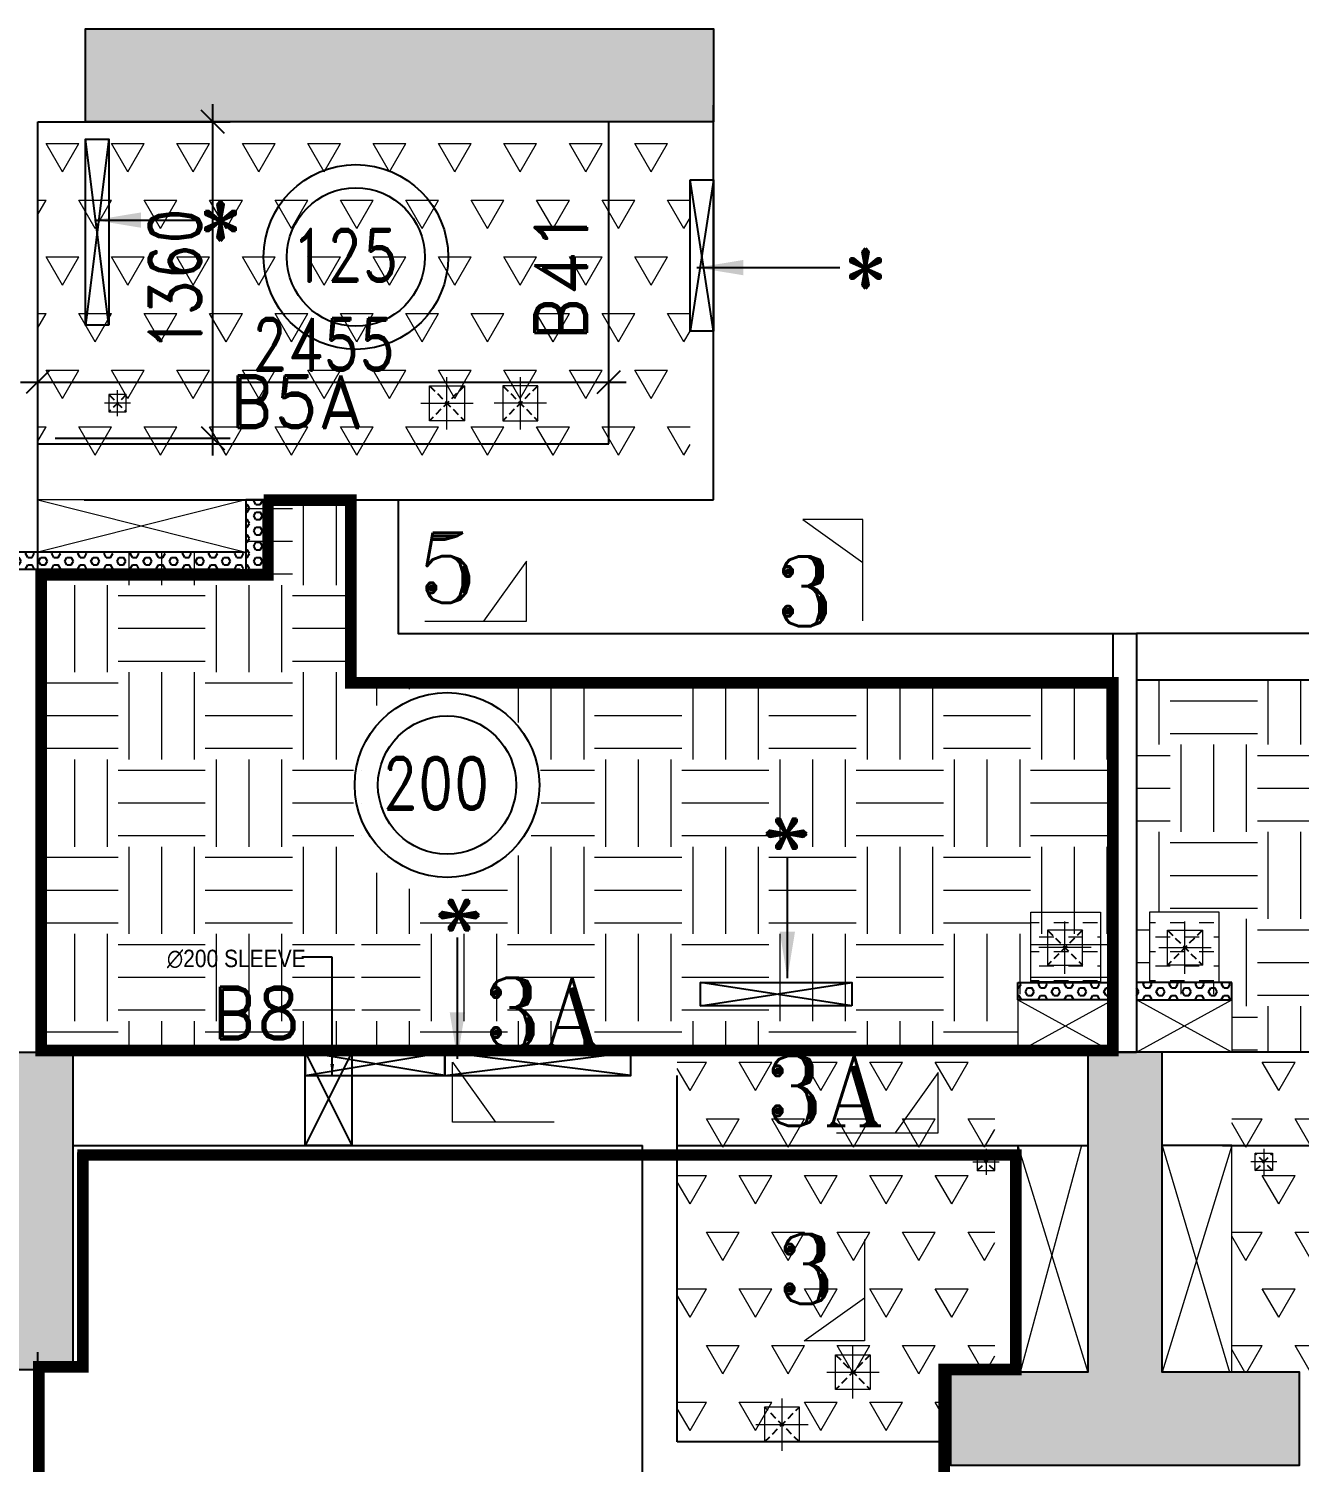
# Model space of a CAD drawing. Header units: millimetres. Extents: x 2061841 to 105821645, y -77612 to 48520811.
# Drawn here: x 2446166 to 2451630, y 28363 to 34525 of the extents above; entities that cross this region are included whole.
import ezdxf

# ---------------------------------------------------------------- set-up
doc = ezdxf.new("R2010")
doc.units = ezdxf.units.MM
doc.header["$LTSCALE"] = 10
doc.header["$MEASUREMENT"] = 0
doc.linetypes.add('$0$HIDDEN', pattern=[0.375, 0.25, -0.125])
doc.linetypes.add('HIDDEN2', pattern=[4.7625, 3.175, -1.5875])
for name, color, linetype, lineweight in [('0-PL-DP CUTOUT', 32, 'Continuous', 9), ('s-opening text', 4, 'Continuous', 9), ('SEC-LINE', 1, 'Continuous', 15), ('VIN SUNK HATCH', 8, 'Continuous', 0), ('VIN_COLUMN HATCH', 33, 'Continuous', 20), ('VIN_CUT OUT', 6, 'Continuous', 9)]:
    doc.layers.add(name, color=color, linetype=linetype, lineweight=lineweight)
for name, color, linetype in [('A-Comments', 30, 'Continuous'), ('A-FLOR-HIDN', 8, 'HIDDEN2'), ('A-HATCH', 8, 'Continuous'), ('BEAM NO', 2, 'Continuous'), ('S-OPENING', 6, 'Continuous'), ('SLEEVE 150 NEW', 51, 'Continuous'), ('UPSTAND RCC', 171, 'Continuous'), ('VIN_BEAM', 4, 'Continuous'), ('VIN_COLUMN', 1, 'Continuous'), ('VIN_SLAB THK', 2, 'Continuous'), ('Xref_6th to 23rd Typical Floor Plan$0$A-Plan-Wall-Prtn', 4, 'Continuous')]:
    doc.layers.add(name, color=color, linetype=linetype)
doc.styles.add('200', font='romand.shx', dxfattribs={"width": 0.8, "height": 225})
doc.styles.add('KCP', font='', dxfattribs={"width": 0.9, "height": 200})
doc.styles.add('MAH', font='romand.shx', dxfattribs={"height": 210})
doc.styles.add('RT', font='romant.shx', dxfattribs={"height": 250})
doc.styles.add('ST', font='romand.shx', dxfattribs={"height": 4})
doc.styles.add('WD-50', font='ARIALN.TTF', dxfattribs={"height": 150})
doc.styles.get('KCP').set_extended_font_data('Bahnschrift')
doc.dimstyles.new('GR1', dxfattribs={"dimtxt": 225, "dimasz": 125, "dimexe": 125, "dimexo": 100, "dimgap": 50, "dimtad": 1, "dimdec": 0, "dimzin": 3, "dimdsep": 46, "dimtxsty": '200', "dimblk1": 'OBLIQUE', "dimblk2": 'OBLIQUE', "dimsah": 1, "dimcen": 0.0625, "dimdle": 125, "dimclrd": 3, "dimclre": 3, "dimclrt": 2, "dimadec": 0, "dimazin": 0, "dimtfac": 1, "dimtdec": 0, "dimtix": 1, "dimtmove": 0, "dimatfit": 3, "dimfxl": 1, "dimtolj": 1, "dimtzin": 0, "dimarcsym": 0})
doc.dimstyles.new('GR2', dxfattribs={"dimtxt": 225, "dimasz": 100, "dimexe": 75, "dimexo": 75, "dimgap": 50, "dimtad": 1, "dimdec": 0, "dimdsep": 46, "dimtxsty": '200', "dimblk1": 'OBLIQUE', "dimblk2": 'OBLIQUE', "dimsah": 1, "dimcen": 50, "dimdle": 75, "dimclrd": 3, "dimclre": 3, "dimclrt": 2, "dimadec": 0, "dimazin": 0, "dimtfac": 1, "dimtdec": 0, "dimtix": 1, "dimtmove": 0, "dimatfit": 3, "dimldrblk": 'OBLIQUE', "dimfxl": 1, "dimtolj": 1, "dimtzin": 0, "dimarcsym": 0})
doc.dimstyles.new('wd-50', dxfattribs={"dimtxt": 90, "dimasz": 50, "dimexe": 35, "dimexo": 50, "dimgap": 25, "dimtad": 1, "dimrnd": 5, "dimzin": 12, "dimdsep": 46, "dimtxsty": 'WD-50', "dimblk": 'ARCHTICK', "dimblk2": 'ARCHTICK', "dimcen": 50, "dimdle": 35, "dimclrd": 5, "dimclre": 5, "dimclrt": 4, "dimadec": 0, "dimazin": 0, "dimtfac": 1, "dimtmove": 1, "dimatfit": 2, "dimfxl": 1, "dimtolj": 1, "dimtzin": 12, "dimlwd": -1, "dimlwe": -1, "dimarcsym": 0})
pattern_1 = [(60, (75963.3, -229441.23), (-140.625, 243.569645), [140.625, -140.625]), (120, (75963.3, -229441.23), (-281.25, 2e-07), [140.625, -140.625]), (0, (75892.98, -229319.44), (140.625, 243.569645), [140.625, -140.625])]
pattern_2 = [(180, (-675.49, 4494.86), (-62.5, -62.5), [62.5, -62.5])]
pattern_3 = [(0, (2438255.496, 38975.31), (0, 32.47595), [18.75, -37.5]), (120, (2438255.496, 38975.31), (-28.125, -16.237976), [18.75, -37.5]), (60, (2438274.246, 38975.31), (-28.125, 16.237976), [18.75, -37.5])]

# ---------------------------------------------------------------- blocks, each defined once
blk = doc.blocks.new('_Oblique')
at = {"color": 0, "linetype": 'ByBlock', "lineweight": -2}
blk.add_line((-0.5, -0.5), (0.5, 0.5), dxfattribs=at)
blk = doc.blocks.new('A$C21A8152F')
at = {"layer": 'SEC-LINE'}
for p, q in [((512.9, 310.8), (292.5, 2.7)), ((512.9, 2.7), (512.9, 310.8)), ((-6.7, 2.7), (512.9, 2.7))]:
    blk.add_line(p, q, dxfattribs=at)
blk = doc.blocks.new('_ArchTick')
at = {"color": 0, "linetype": 'ByBlock', "const_width": 0.15}
blk.add_lwpolyline([(-0.5, -0.5), (0.5, 0.5)], dxfattribs=at)
blk = doc.blocks.new('*D2524')
at = {"layer": 'A-HATCH', "color": 3, "lineweight": -2, "transparency": 16777216}
for p, q in [((2446957.5, 32690.3), (2446957.5, 34200.3)), ((2446280.5, 34125.3), (2447032.5, 34125.3)), ((2446280.5, 32765.3), (2447032.5, 32765.3))]:
    blk.add_line(p, q, dxfattribs=at)
at = {"layer": 'Defpoints', "color": 0, "transparency": 16777216}
for p in [(2446205.5, 34125.3, -643584.3), (2446957.5, 34125.3), (2446205.5, 32765.3, -643584.3)]:
    blk.add_point(p, dxfattribs=at)
at = {"layer": 'A-HATCH', "color": 3, "lineweight": -2, "transparency": 16777216, "xscale": 100, "yscale": 100, "zscale": 100}
for p, rotation in [((2446957.5, 34125.3), 90), ((2446957.5, 32765.3), 270)]:
    blk.add_blockref('_Oblique', p, dxfattribs=dict(at, rotation=rotation))
at = {"layer": 'A-HATCH', "color": 2, "transparency": 16777216, "insert": (2446795, 33445.3), "char_height": 225, "attachment_point": 5, "rotation": 90, "style": '200'}
blk.add_mtext('\\A1;1360', dxfattribs=at)
blk = doc.blocks.new('OBLIQUE')
blk = doc.blocks.new('*D2525')
at = {"layer": 'A-HATCH', "color": 3, "lineweight": -2, "transparency": 16777216}
for p, q in [((2446205.5, 32815.3), (2446205.5, 33081.4)), ((2448660.5, 32815.3), (2448660.5, 33081.4)), ((2446130.5, 33006.4), (2448735.5, 33006.4))]:
    blk.add_line(p, q, dxfattribs=at)
at = {"layer": 'Defpoints', "color": 0, "transparency": 16777216}
for p in [(2448660.5, 33006.4), (2446205.5, 32740.3, -643584.3), (2448660.5, 32740.3, -643584.3)]:
    blk.add_point(p, dxfattribs=at)
at = {"layer": 'A-HATCH', "color": 3, "lineweight": -2, "transparency": 16777216, "xscale": 100, "yscale": 100, "zscale": 100, "rotation": 180}
blk.add_blockref('_Oblique', (2446205.5, 33006.4), dxfattribs=at)
at = {"layer": 'A-HATCH', "color": 3, "lineweight": -2, "transparency": 16777216, "xscale": 100, "yscale": 100, "zscale": 100}
blk.add_blockref('_Oblique', (2448660.5, 33006.4), dxfattribs=at)
at = {"layer": 'A-HATCH', "color": 2, "transparency": 16777216, "insert": (2447433, 33168.9), "char_height": 225, "attachment_point": 5, "style": '200'}
blk.add_mtext('\\A1;2455', dxfattribs=at)

msp = doc.modelspace()

# ---------------------------------------------------------------- hatches: boundary and pattern name
at = {"layer": 'A-Comments'}
h = msp.add_hatch(dxfattribs=at)
h.set_pattern_fill('HONEY', color=81, scale=200)
h.set_pattern_definition([(0, (-117649.42, -156143.888), (37.5, 21.6506351), [25, -50]), (120, (-117649.42, -156143.888), (-37.5, 21.6506351), [25, -50]), (60, (-117649.42, -156143.888), (8e-15, 43.30127019), [-50, 25])])
edge = h.paths.add_edge_path()
edge.add_line((2449110.5, 38975.3), (2449010.5, 38975.3))
edge.add_line((2449010.5, 38975.3), (2449010.5, 40275.3))
edge.add_arc((2448610.5, 40275.3), 400, 0.00009, 90.00001)
edge.add_line((2448610.5, 40675.3), (2437455.5, 40675.3))
edge.add_arc((2437455.5, 39775.3), 900, 90, 180)
edge.add_line((2436555.5, 39775.3), (2436555.5, 22925.3))
edge.add_line((2436555.5, 22925.3), (2436455.5, 22925.3))
edge.add_line((2436455.5, 22925.3), (2436455.5, 39775.3))
edge.add_arc((2437455.5, 39775.3), 1000, 90, 180, ccw=False)
edge.add_line((2437455.5, 40775.3), (2448610.5, 40775.3))
edge.add_arc((2448610.5, 40275.3), 500, 0.00008, 90, ccw=False)
edge.add_line((2449110.5, 40275.3), (2449110.5, 38975.3))
h = msp.add_hatch(dxfattribs=at)
h.set_pattern_fill('HONEY', color=81, scale=200)
h.set_pattern_definition([(0, (-117649.42, -156143.888), (37.5, 21.6506351), [25, -50]), (120, (-117649.42, -156143.888), (-37.5, 21.6506351), [25, -50]), (60, (-117649.42, -156143.888), (8e-15, 43.30127019), [-50, 25])])
edge = h.paths.add_edge_path()
edge.add_line((2449110.5, 38975.3), (2449010.5, 38975.3))
edge.add_line((2449010.5, 38975.3), (2449010.5, 40275.3))
edge.add_arc((2448610.5, 40275.3), 400, 0.00009, 90.00001)
edge.add_line((2448610.5, 40675.3), (2437455.5, 40675.3))
edge.add_arc((2437455.5, 39775.3), 900, 90, 180)
edge.add_line((2436555.5, 39775.3), (2436555.5, 22925.3))
edge.add_line((2436555.5, 22925.3), (2436455.5, 22925.3))
edge.add_line((2436455.5, 22925.3), (2436455.5, 39775.3))
edge.add_arc((2437455.5, 39775.3), 1000, 90, 180, ccw=False)
edge.add_line((2437455.5, 40775.3), (2448610.5, 40775.3))
edge.add_arc((2448610.5, 40275.3), 500, 0.00008, 90, ccw=False)
edge.add_line((2449110.5, 40275.3), (2449110.5, 38975.3))
at = {"layer": 'UPSTAND RCC'}
h = msp.add_hatch(dxfattribs=at)
h.set_pattern_fill('HEX', color=256, scale=150)
h.set_pattern_definition(pattern_3)
h.paths.add_polyline_path([(2447175.5, 32500.3), (2447100.5, 32500.3), (2447100.5, 32200.3), (2447175.5, 32200.3), (2447175.5, 32500.3)])
h = msp.add_hatch(dxfattribs=at)
h.set_pattern_fill('HEX', color=256, scale=150)
h.set_pattern_definition([(0, (2438230.5, 38975.31), (0, 32.47595), [18.75, -37.5]), (120, (2438230.5, 38975.31), (-28.125, -16.23798), [18.75, -37.5]), (60, (2438249.25, 38975.31), (-28.125, 16.23798), [18.75, -37.5])])
h.paths.add_polyline_path([(2445955.5, 32275.3), (2445955.5, 32200.3), (2445955.5, 32200.3), (2445955.5, 32200.3), (2447100.5, 32200.3), (2447100.5, 32275.3), (2445955.5, 32275.3)])
h = msp.add_hatch(dxfattribs=at)
h.set_pattern_fill('HEX', color=256, scale=150)
h.set_pattern_definition(pattern_3)
h.paths.add_polyline_path([(2450420.5, 30425.3), (2450830.5, 30425.3), (2450830.5, 30350.3), (2450420.5, 30350.3), (2450420.5, 30425.3)])
h = msp.add_hatch(dxfattribs=at)
h.set_pattern_fill('HEX', color=256, scale=150)
h.set_pattern_definition(pattern_3)
h.paths.add_polyline_path([(2451340.5, 30425.3), (2450930.5, 30425.3), (2450930.5, 30350.3), (2451340.5, 30350.3), (2451340.5, 30425.3)])
at = {"layer": 'VIN SUNK HATCH'}
h = msp.add_hatch(dxfattribs=at)
h.set_pattern_fill('EARTH', color=8, scale=1500)
h.set_pattern_definition([(0, (-3646.26, 480.24), (375, 375), [375, -375]), (0, (-3646.26, 620.86), (375, 375), [375, -375]), (0, (-3646.26, 761.5), (375, 375), [375, -375]), (90, (-3599.4, 808.36), (-375, 375), [375, -375]), (90, (-3458.76, 808.36), (-375, 375), [375, -375]), (90, (-3318.14, 808.36), (-375, 375), [375, -375])])
edge = h.paths.add_edge_path()
edge.add_line((2436655.5, 39775.3), (2436670.5, 33650.3))
edge.add_line((2436670.5, 33650.3), (2437580.5, 33650.3))
edge.add_line((2437580.5, 33650.3), (2437555.6, 33800.3))
edge.add_line((2437555.6, 33800.3), (2437555.6, 35225.3))
edge.add_line((2437555.6, 35225.3), (2437580.5, 35375.3))
edge.add_line((2437580.5, 35375.3), (2438280.5, 35375.3))
edge.add_line((2438280.5, 35375.3), (2438280.5, 35775.2))
edge.add_line((2438280.5, 35775.2), (2438280.4, 35772.2))
edge.add_line((2438280.4, 35772.2), (2438280.4, 37575.3))
edge.add_line((2438280.4, 37575.3), (2438280.5, 37575.3))
edge.add_line((2438280.5, 37575.3), (2438280.5, 38975.3))
edge.add_line((2438280.5, 38975.3), (2440905.5, 38975.3))
edge.add_line((2440905.5, 38975.3), (2443405.5, 38975.3))
edge.add_line((2443405.5, 38975.3), (2443405.5, 39225.3))
edge.add_line((2443405.5, 39225.3), (2444696.7, 39225.3))
edge.add_line((2444696.7, 39225.3), (2445136.2, 39225.3))
edge.add_line((2445136.2, 39225.3), (2445355.5, 39225.3))
edge.add_line((2445355.5, 39225.3), (2445355.5, 38975.3))
edge.add_line((2445355.5, 38975.3), (2445380.5, 38975.3))
edge.add_line((2445380.5, 38975.3), (2447930.5, 38975.3))
edge.add_line((2447930.5, 38975.3), (2448910.5, 38975.3))
edge.add_line((2448910.5, 38975.3), (2448910.5, 40275.3))
edge.add_arc((2448610.5, 40275.3), 300, 360, 450)
edge.add_line((2448610.5, 40575.3), (2437409, 40573.9))
edge.add_arc((2437454.7, 39776.1), 799.2, 93.27365, 180.05688)
edge = h.paths.add_edge_path(flags=16)
edge.add_arc((2442968.6, 39899.4), 447.1, 0, 180, ccw=False)
edge.add_arc((2442968.6, 39899.4), 447.1, 180, 360, ccw=False)
edge = h.paths.add_edge_path(flags=0)
edge.add_arc((2442968.6, 39899.4), 347.1, 0, 180, ccw=False)
edge.add_arc((2442968.6, 39899.4), 347.1, 180, 360, ccw=False)
h.paths.add_polyline_path([(2437480.1, 34235.6), (2437518.7, 34235.6), (2437518.7, 34835.6), (2437480.1, 34835.6)], flags=16)
h.paths.add_polyline_path([(2437405.8, 37054.6), (2437634.4, 37054.6), (2437634.4, 37311.7), (2437405.8, 37311.7)], flags=16)
h.paths.add_polyline_path([(2445657.8, 39839.1), (2445657.8, 39610.5)], flags=16)
h.paths.add_polyline_path([(2441636.6, 39839.1), (2441636.6, 39610.5), (2441684.5, 39610.5), (2441684.5, 39839.1)], flags=16)
h.paths.add_polyline_path([(2442611, 39703), (2443378.8, 39703), (2443378.8, 40078), (2442611, 40078)], flags=16)
h = msp.add_hatch(dxfattribs=at)
h.set_pattern_fill('TRIANG', color=8, scale=750)
h.set_pattern_definition([(60, (1672873.74, -43545.7), (-140.625, 243.569645), [140.625, -140.625]), (120, (1672873.74, -43545.7), (-281.25, 2e-07), [140.625, -140.625]), (0, (1672803.42, -43423.93), (140.625, 243.569645), [140.625, -140.625])])
edge = h.paths.add_edge_path()
edge.add_line((2446980.5, 34125.3), (2449010, 34125.3))
edge.add_line((2449010, 34125.3), (2449010, 32600.3))
edge.add_line((2449010, 32600.3), (2446205.5, 32600.3))
edge.add_line((2446205.5, 32600.3), (2446205.5, 34125.3))
edge.add_line((2446205.5, 34125.3), (2446980.5, 34125.3))
h = msp.add_hatch(dxfattribs=at)
h.set_pattern_fill('EARTH', color=8, scale=1500, angle=180)
h.set_pattern_definition([(180, (2443855.48, 3721.77), (-375, -375), [375, -375]), (180, (2443855.48, 3581.14), (-375, -375), [375, -375]), (180, (2443855.48, 3440.5), (-375, -375), [375, -375]), (270, (2443808.6, 3393.64), (375, -375), [375, -375]), (270, (2443667.98, 3393.64), (375, -375), [375, -375]), (270, (2443527.35, 3393.64), (375, -375), [375, -375])])
h.paths.add_polyline_path([(2446855.5, 33622.2), (2446855.5, 33622.2), (2447455.5, 33622.2), (2447455.5, 33622.2)])
h = msp.add_hatch(dxfattribs=at)
h.set_pattern_fill('EARTH', color=8, scale=1500, angle=180)
h.set_pattern_definition([(180, (2012299.77, -37288.37), (-375, -375), [375, -375]), (180, (2012299.77, -37429), (-375, -375), [375, -375]), (180, (2012299.77, -37569.62), (-375, -375), [375, -375]), (270, (2012252.9, -37616.5), (375, -375), [375, -375]), (270, (2012112.27, -37616.5), (375, -375), [375, -375]), (270, (2011971.64, -37616.5), (375, -375), [375, -375])])
edge = h.paths.add_edge_path()
edge.add_line((2446205.5, 30197.5), (2446205.5, 32250.3))
edge.add_line((2446218.7, 32275.3), (2447100.4, 32275.3))
edge.add_line((2447100.4, 32275.3), (2447100.6, 32500.3))
edge.add_line((2447100.6, 32500.3), (2447555.6, 32500.3))
edge.add_line((2447555.6, 32500.3), (2447569.2, 30125.3))
edge.add_line((2447569.2, 30125.3), (2446698.8, 30125.3))
edge.add_line((2446698.8, 30125.3), (2446205.5, 30125.3))
h = msp.add_hatch(dxfattribs=at)
h.set_pattern_fill('EARTH', color=8, scale=1500)
h.set_pattern_definition([(7e-15, (-675.5, 4494.86), (375, 375), [375, -375]), (7e-15, (-675.5, 4635.5), (375, 375), [375, -375]), (7e-15, (-675.5, 4776.1), (375, 375), [375, -375]), (90, (-628.6, 4823), (-375, 375), [375, -375]), (90, (-488, 4823), (-375, 375), [375, -375]), (90, (-347.36, 4823), (-375, 375), [375, -375])])
h.paths.add_polyline_path([(2455555.5, 32250.3), (2454660.4, 32250.3), (2454660.4, 32200.3), (2454560.4, 32200.3), (2454560.4, 32500.3), (2454205.5, 32500.3), (2454205.5, 31725.3), (2450930.5, 31725.3), (2450930.5, 30375.3), (2451340.5, 30375.3), (2451340.4, 30125.3), (2452055.4, 30125.3), (2452753.4, 30125.3), (2452870.8, 30125.3), (2452905.5, 30125.3), (2455555.5, 30125.3)])
edge = h.paths.add_edge_path(flags=16)
edge.add_arc((2453833.4, 31256.8), 447.1, 180, 360, ccw=False)
edge.add_arc((2453833.4, 31256.8), 447.1, 0, 180, ccw=False)
edge = h.paths.add_edge_path(flags=0)
edge.add_arc((2453833.4, 31256.8), 347.1, 180, 360, ccw=False)
edge.add_arc((2453833.4, 31256.8), 347.1, 0, 180, ccw=False)
h.paths.add_polyline_path([(2451285.6, 30728.3), (2451285.6, 30428.3), (2450985.6, 30428.3), (2450985.6, 30728.3)], flags=16)
h.paths.add_polyline_path([(2455561.4, 30383.6), (2455561.4, 31289), (2455223.9, 31289), (2455223.9, 30383.6)])
h.paths.add_polyline_path([(2452464.9, 31082), (2452464.9, 31024.9), (2452207.7, 31024.9), (2452207.7, 31082)], flags=16)
h.paths.add_polyline_path([(2453889.9, 30782), (2453889.9, 30724.9), (2453632.7, 30724.9), (2453632.7, 30782)], flags=16)
h.paths.add_polyline_path([(2453449.8, 31075.6), (2454217.7, 31075.6), (2454217.7, 31450.6), (2453449.8, 31450.6)], flags=0)
h.paths.add_polyline_path([(2453863, 30208.2), (2454260.5, 30208.2), (2454260.5, 30545.7), (2453863, 30545.7)], flags=16)
h = msp.add_hatch(dxfattribs=at)
h.set_pattern_fill('EARTH', color=8, scale=1500, angle=180)
h.set_pattern_definition([(180, (2012474.3, -37288.38), (-375, -375), [375, -375]), (180, (2012474.3, -37429), (-375, -375), [375, -375]), (180, (2012474.3, -37569.63), (-375, -375), [375, -375]), (270, (2012427.44, -37616.5), (375, -375), [375, -375]), (270, (2012286.8, -37616.5), (375, -375), [375, -375]), (270, (2012146.2, -37616.5), (375, -375), [375, -375])])
edge = h.paths.add_edge_path()
edge.add_line((2450830.5, 30125.3), (2450799.5, 30125.3))
edge.add_line((2450799.5, 30125.3), (2450799.5, 30125.3))
edge.add_line((2450799.5, 30125.3), (2450832, 30125.3))
edge.add_line((2450832, 30125.3), (2450829, 31723))
edge.add_line((2450829, 31723), (2447594.6, 31727.5))
edge.add_line((2447594.6, 31727.5), (2447595.5, 31556.3))
edge.add_arc((2447927.6, 31256.8), 447.1, -137.69069, 137.95339, ccw=False)
edge.add_line((2447596.9, 30955.8), (2447598.4, 30152.6))
edge.add_line((2447598.4, 30152.6), (2450420.5, 30128.6))
edge.add_line((2450420.5, 30128.6), (2450420.5, 30375.3))
edge.add_line((2450420.5, 30375.3), (2450830.5, 30375.3))
edge.add_line((2450830.5, 30375.3), (2450830.5, 30125.3))
h = msp.add_hatch(dxfattribs=at)
h.set_pattern_fill('DASH', color=3, scale=500, angle=180)
h.set_pattern_definition(pattern_2)
h.paths.add_polyline_path([(2450775.5, 30428.3), (2450475.5, 30428.3), (2450475.5, 30728.3), (2450775.5, 30728.3)])
h = msp.add_hatch(dxfattribs=at)
h.set_pattern_fill('DASH', color=3, scale=500, angle=180)
h.set_pattern_definition(pattern_2)
h.paths.add_polyline_path([(2450985.6, 30428.3), (2451285.6, 30428.3), (2451285.6, 30728.3), (2450985.6, 30728.3)])
h = msp.add_hatch(dxfattribs=at)
h.set_pattern_fill('TRIANG', color=8, scale=750)
h.set_pattern_definition(pattern_1)
h.paths.add_polyline_path([(2450320.5, 30125.3), (2448955.5, 30125.3), (2448955.5, 28450.3), (2450130.5, 28450.3), (2450130.5, 28750.3), (2450320.5, 28750.3)])
h = msp.add_hatch(dxfattribs=at)
h.set_pattern_fill('TRIANG', color=8, scale=750)
h.set_pattern_definition(pattern_1)
h.paths.add_polyline_path([(2451340.5, 30125.3), (2452805.5, 30125.3), (2452805.5, 28450.3), (2451630.5, 28450.3), (2451630.5, 28750.3), (2451340.5, 28750.3)])
at = {"layer": 'VIN_COLUMN HATCH'}
h = msp.add_hatch(color=256, dxfattribs=at)
h.dxf.hatch_style = 1
h.paths.add_polyline_path([(2446410.5, 34125.3), (2446410.5, 34525.3), (2449110.5, 34525.3), (2449110.5, 34125.3)])
h = msp.add_hatch(color=256, dxfattribs=at)
h.dxf.hatch_style = 1
h.paths.add_polyline_path([(2445855.5, 30125.3), (2446355.5, 30125.3), (2446355.5, 28760.3), (2445855.5, 28760.3)])
h = msp.add_hatch(color=256, dxfattribs=at)
h.dxf.hatch_style = 1
h.paths.add_polyline_path([(2451040.5, 30125.3), (2450720.5, 30125.3), (2450720.5, 28750.3), (2450130.5, 28750.3), (2450130.5, 28350.3), (2451630.5, 28350.3), (2451630.5, 28750.3), (2451040.5, 28750.3), (2451040.5, 30125.3)])

# ---------------------------------------------------------------- linework, layer by layer
at = {"layer": '0-PL-DP CUTOUT', "color": 32, "ltscale": 15, "extrusion": (-8.41183e-09, 2.01816e-08, 1)}
for p, q in [((2446548, 32859, -643584.3), (2446548, 32971.5, -643584.3)), ((2448280.5, 32802.8, -643584.3), (2448280.5, 33027.8, -643584.3)), ((2446604.2, 32915.3, -643584.3), (2446491.7, 32915.3, -643584.3)), ((2448393, 32915.3, -643584.3), (2448168, 32915.3, -643584.3)), ((2450622.5, 30462.7, -643584.1), (2450622.5, 30687.7, -643584.1)), ((2450735, 30575.2, -643584.1), (2450510, 30575.2, -643584.1))]:
    msp.add_line(p, q, dxfattribs=at)
at = {"layer": '0-PL-DP CUTOUT', "color": 32, "ltscale": 15, "extrusion": (8.41183e-09, 2.01816e-08, 1)}
for p, q in [((2447964.8, 32802.8, -643584.3), (2447964.8, 33027.8, -643584.3)), ((2447852.3, 32915.3, -643584.3), (2448077.3, 32915.3, -643584.3)), ((2451138.5, 30462.7, -643584.1), (2451138.5, 30687.7, -643584.1)), ((2451026, 30575.2, -643584.1), (2451251, 30575.2, -643584.1)), ((2449710.5, 28637.7, -643584.3), (2449710.5, 28862.7, -643584.3)), ((2449598, 28750.2, -643584.3), (2449823, 28750.2, -643584.3))]:
    msp.add_line(p, q, dxfattribs=at)
at = {"layer": '0-PL-DP CUTOUT', "color": 32, "ltscale": 15, "extrusion": (8.41183e-09, -2.01816e-08, 1)}
for p, q in [((2450283, 29710.4, -643584.3), (2450283, 29597.9, -643584.3)), ((2450226.7, 29654.2, -643584.3), (2450339.2, 29654.2, -643584.3)), ((2449405.5, 28637.8, -643584.3), (2449405.5, 28412.8, -643584.3)), ((2449293, 28525.3, -643584.3), (2449518, 28525.3, -643584.3))]:
    msp.add_line(p, q, dxfattribs=at)
at = {"layer": '0-PL-DP CUTOUT', "color": 32, "ltscale": 15, "extrusion": (-8.41183e-09, -2.01816e-08, 1)}
for p, q in [((2451478, 29710.4, -643584.3), (2451478, 29597.9, -643584.3)), ((2451534.3, 29654.2, -643584.3), (2451421.8, 29654.2, -643584.3))]:
    msp.add_line(p, q, dxfattribs=at)
at = {"layer": '0-PL-DP CUTOUT', "color": 32, "extrusion": (8.41183e-09, 2.01816e-08, 1)}
for points, elevation in [([(2448039.8, 32990.3), (2448039.8, 32840.3), (2447889.8, 32840.3), (2447889.8, 32990.3)], -643584.3), ([(2451213.5, 30650.3), (2451213.5, 30500.3), (2451063.5, 30500.3), (2451063.5, 30650.3)], -643584.1), ([(2449785.5, 28825.3), (2449785.5, 28675.3), (2449635.5, 28675.3), (2449635.5, 28825.3)], -643584.3)]:
    msp.add_lwpolyline(points, close=True, dxfattribs=dict(at, elevation=elevation))
at = {"layer": '0-PL-DP CUTOUT', "color": 32, "extrusion": (-8.41183e-09, 2.01816e-08, 1)}
for points, elevation in [([(2448205.5, 32990.3), (2448205.5, 32840.3), (2448355.5, 32840.3), (2448355.5, 32990.3)], -643584.3), ([(2446510.5, 32952.8), (2446510.5, 32877.8), (2446585.5, 32877.8), (2446585.5, 32952.8)], -643584.3), ([(2450547.5, 30650.3), (2450547.5, 30500.3), (2450697.5, 30500.3), (2450697.5, 30650.3)], -643584.1)]:
    msp.add_lwpolyline(points, close=True, dxfattribs=dict(at, elevation=elevation))
at = {"layer": '0-PL-DP CUTOUT', "color": 32, "extrusion": (8.41183e-09, -2.01816e-08, 1), "elevation": -643584.3}
for points in [[(2450320.5, 29616.7), (2450320.5, 29691.7), (2450245.5, 29691.7), (2450245.5, 29616.7)], [(2449480.5, 28450.3), (2449480.5, 28600.3), (2449330.5, 28600.3), (2449330.5, 28450.3)]]:
    msp.add_lwpolyline(points, close=True, dxfattribs=at)
at = {"layer": '0-PL-DP CUTOUT', "color": 32, "extrusion": (-8.41183e-09, -2.01816e-08, 1), "elevation": -643584.3}
msp.add_lwpolyline([(2451440.5, 29616.7), (2451440.5, 29691.7), (2451515.5, 29691.7), (2451515.5, 29616.7)], close=True, dxfattribs=at)
at = {"layer": 'A-FLOR-HIDN', "color": 32, "extrusion": (8.41183e-09, 2.01816e-08, 1)}
for p, q in [((2448039.8, 32990.3, -643584.3), (2447889.8, 32840.3, -643584.3)), ((2447889.8, 32990.3, -643584.3), (2448039.8, 32840.3, -643584.3)), ((2451213.5, 30650.2, -643584.1), (2451063.5, 30500.2, -643584.1)), ((2451063.5, 30650.2, -643584.1), (2451213.5, 30500.2, -643584.1)), ((2449785.5, 28825.2, -643584.3), (2449635.5, 28675.2, -643584.3)), ((2449635.5, 28825.2, -643584.3), (2449785.5, 28675.2, -643584.3))]:
    msp.add_line(p, q, dxfattribs=at)
at = {"layer": 'A-FLOR-HIDN', "color": 32, "extrusion": (-8.41183e-09, 2.01816e-08, 1)}
for p, q in [((2448205.5, 32990.3, -643584.3), (2448355.5, 32840.3, -643584.3)), ((2448355.5, 32990.3, -643584.3), (2448205.5, 32840.3, -643584.3)), ((2446510.5, 32952.8, -643584.3), (2446585.5, 32877.8, -643584.3)), ((2446585.5, 32952.8, -643584.3), (2446510.5, 32877.8, -643584.3)), ((2450547.5, 30650.2, -643584.1), (2450697.5, 30500.2, -643584.1)), ((2450697.5, 30650.2, -643584.1), (2450547.5, 30500.2, -643584.1))]:
    msp.add_line(p, q, dxfattribs=at)
at = {"layer": 'A-FLOR-HIDN', "color": 32, "extrusion": (8.41183e-09, -2.01816e-08, 1)}
for p, q in [((2450320.5, 29616.7, -643584.3), (2450245.5, 29691.7, -643584.3)), ((2450245.5, 29616.7, -643584.3), (2450320.5, 29691.7, -643584.3)), ((2449480.5, 28450.3, -643584.3), (2449330.5, 28600.3, -643584.3)), ((2449330.5, 28450.3, -643584.3), (2449480.5, 28600.3, -643584.3))]:
    msp.add_line(p, q, dxfattribs=at)
at = {"layer": 'A-FLOR-HIDN', "color": 32, "extrusion": (-8.41183e-09, -2.01816e-08, 1)}
for p, q in [((2451440.5, 29616.7, -643584.3), (2451515.5, 29691.7, -643584.3)), ((2451515.5, 29616.7, -643584.3), (2451440.5, 29691.7, -643584.3))]:
    msp.add_line(p, q, dxfattribs=at)
at = {"layer": 'A-HATCH', "color": 1, "const_width": 50}
msp.add_lwpolyline([(2447176.3, 32498.8), (2447551.9, 32498.8), (2447551.9, 31713.6), (2450828.7, 31713.6), (2450828.7, 30133.6), (2446219.9, 30133.6), (2446219.9, 32177.9), (2447195.1, 32177.9), (2447195.1, 32502.6)], dxfattribs=at)
at = {"layer": 'A-HATCH', "color": 2, "const_width": 50}
msp.add_lwpolyline([(2446374.9, 29683.9), (2450410.7, 29683.9), (2450410.7, 28761.6), (2450103, 28761.6), (2450103, 27176.9), (2446209.3, 27176.9), (2446209.3, 28773.4), (2446398.6, 28773.4), (2446398.6, 29695.7)], dxfattribs=at)
at = {"layer": 'S-OPENING'}
for p, q in [((2446510.5, 33250.3, -643584.3), (2446410.5, 34050.3, -643584.3)), ((2446510.5, 34050.3, -643584.3), (2446410.5, 33250.3, -643584.3)), ((2449110.5, 33225.3, -643584.3), (2449010.5, 33875.3, -643584.3)), ((2449110.5, 33874.8, -643584.3), (2449010.5, 33224.8, -643584.3)), ((2449705.5, 30325.3, -643584.3), (2449055.5, 30425.3, -643584.3)), ((2449055.5, 30325.3, -643584.3), (2449705.5, 30425.3, -643584.3)), ((2447955.5, 30025.3, -643584.3), (2447355.5, 30125.3, -643584.3)), ((2447355.5, 30025.3, -643584.3), (2447955.5, 30125.3, -643584.3)), ((2448755.5, 30025.3, -643584.3), (2447955.5, 30125.3, -643584.3)), ((2447955.5, 30025.3, -643584.3), (2448755.5, 30125.3, -643584.3))]:
    msp.add_line(p, q, dxfattribs=at)
at = {"layer": 'S-OPENING', "elevation": -643584.3}
for points in [[(2446510.5, 33250.3), (2446410.5, 33250.3), (2446410.5, 34050.3), (2446510.5, 34050.3)], [(2449010.5, 33875.3), (2449110.5, 33875.3), (2449110.5, 33225.3), (2449010.5, 33225.3)], [(2449705.5, 30325.3), (2449055.5, 30325.3), (2449055.5, 30425.3), (2449705.5, 30425.3)], [(2447355.5, 30025.3), (2447955.5, 30025.3), (2447955.5, 30125.3), (2447355.5, 30125.3)], [(2447955.5, 30025.3), (2448755.5, 30025.3), (2448755.5, 30125.3), (2447955.5, 30125.3)]]:
    msp.add_lwpolyline(points, close=True, dxfattribs=at)
at = {"layer": 'SLEEVE 150 NEW'}
for p, q in [((2447555.5, 30125.3, -643584.3), (2447355.5, 29725.3, -643584.3)), ((2447355.5, 30125.3, -643584.3), (2447555.5, 29725.3, -643584.3))]:
    msp.add_line(p, q, dxfattribs=at)
at = {"layer": 'SLEEVE 150 NEW', "elevation": -643584.3}
msp.add_lwpolyline([(2447355.5, 30125.3), (2447555.5, 30125.3), (2447555.5, 29725.3), (2447355.5, 29725.3)], close=True, dxfattribs=at)
at = {"layer": 'UPSTAND RCC', "elevation": -643584.3}
for points in [[(2447175.5, 32500.3), (2447100.5, 32500.3), (2447100.5, 32200.3), (2447175.5, 32200.3)], [(2450420.5, 30425.3), (2450830.5, 30425.3), (2450830.5, 30350.3), (2450420.5, 30350.3)], [(2451340.5, 30425.3), (2450930.5, 30425.3), (2450930.5, 30350.3), (2451340.5, 30350.3)]]:
    msp.add_lwpolyline(points, close=True, dxfattribs=at)
for points in [[(2447075.5, 32275.3), (2445855.5, 32275.3), (2445855.5, 31275.3)], [(2447075.5, 32200.3), (2445955.5, 32200.3), (2445955.5, 31275.3)]]:
    msp.add_lwpolyline(points, dxfattribs=at)
at = {"layer": 'VIN SUNK HATCH', "color": 3, "elevation": -643584.3}
for points in [[(2450775.5, 30428.3), (2450475.5, 30428.3), (2450475.5, 30728.3), (2450775.5, 30728.3)], [(2450985.6, 30428.3), (2451285.6, 30428.3), (2451285.6, 30728.3), (2450985.6, 30728.3)]]:
    msp.add_lwpolyline(points, close=True, dxfattribs=at)
at = {"layer": 'VIN_BEAM'}
for p, q in [((2449110.5, 32500.3, -643584.3), (2449110.5, 34197.2, -643584.3)), ((2446205.5, 34125.3, -643584.3), (2446480.5, 34125.3, -643584.3)), ((2446205.5, 32765.3, -643584.3), (2446205.5, 34125.3, -643584.3)), ((2446205.5, 31325.3, -643584.3), (2446205.5, 32765.3, -643584.3)), ((2446405.1, 32500.3, -643584.3), (2449110.5, 32500.3, -643584.3)), ((2447755.5, 31925.3, -643584.3), (2450428, 31925.3, -643584.3)), ((2446205.5, 30125.3, -643584.3), (2446205.5, 31325.3, -643584.3)), ((2446178.1, 30125.3, -643584.3), (2450930.5, 30125.3, -643584.3)), ((2455582.9, 30125.3, -643584.3), (2450830.5, 30125.3, -643584.3)), ((2448955.5, 28450.3, -643584.3), (2448955.5, 30025.3, -643584.3)), ((2450420.5, 29725.3, -643584.3), (2450720.5, 29725.3, -643584.3)), ((2451340.5, 29725.3, -643584.3), (2451040.5, 29725.3, -643584.3)), ((2450130.5, 28450.3, -643584.3), (2448955.5, 28450.3, -643584.3))]:
    msp.add_line(p, q, dxfattribs=at)
at = {"layer": 'VIN_BEAM', "linetype": '$0$HIDDEN'}
for p, q in [((2448660.5, 32740.3, -643584.3), (2448660.5, 34125.3, -643584.3)), ((2446205.5, 32740.3, -643584.3), (2448660.5, 32740.3, -643584.3)), ((2446355.5, 29725.3, -643584.3), (2448805.5, 29725.3, -643584.3)), ((2448805.5, 28300.3, -643584.3), (2448805.5, 29725.3, -643584.3)), ((2448955.5, 29725.3, -643584.3), (2450723, 29725.3, -643584.3)), ((2451299.8, 29725.3, -643584.3), (2452805.5, 29725.3, -643584.3)), ((2446205.5, 27176.6, -643584.3), (2446205.5, 28837.1, -643584.3))]:
    msp.add_line(p, q, dxfattribs=at)
at = {"layer": 'VIN_BEAM', "elevation": -643584.3}
msp.add_lwpolyline([(2450830.5, 31925.3), (2450930.5, 31925.3), (2450930.5, 30125.3), (2450830.5, 30125.3)], close=True, dxfattribs=at)
at = {"layer": 'VIN_COLUMN', "ltscale": 125, "elevation": -643584.3}
for points in [[(2446410.5, 34125.3), (2446410.5, 34525.3), (2449110.5, 34525.3), (2449110.5, 34125.3)], [(2445855.5, 30125.3), (2446355.5, 30125.3), (2446355.5, 28760.3), (2445855.5, 28760.3)], [(2451040.5, 30125.3), (2450720.5, 30125.3), (2450720.5, 28750.3), (2450130.5, 28750.3), (2450130.5, 28350.3), (2451630.5, 28350.3), (2451630.5, 28750.3), (2451040.5, 28750.3)]]:
    msp.add_lwpolyline(points, close=True, dxfattribs=at)
at = {"layer": 'VIN_CUT OUT'}
for p, q in [((2446205.5, 32500.3, -643584.3), (2447100.4, 32275.3, -643584.3)), ((2447100.4, 32500.3, -643584.3), (2446205.5, 32275.3, -643584.3)), ((2450420.5, 30350.3, -643584.3), (2450830.5, 30125.3, -643584.3)), ((2450830.5, 30350.3, -643584.3), (2450420.5, 30125.3, -643584.3)), ((2451340.5, 30125.3, -643584.3), (2450930.5, 30350.3, -643584.3)), ((2450930.5, 30125.3, -643584.3), (2451340.5, 30350.3, -643584.3)), ((2450420.5, 29725.3, -643584.3), (2450720.5, 28750.3, -643584.3)), ((2450693.5, 29725.3, -643584.3), (2450430.5, 28750.3, -643584.3)), ((2451040.5, 29725.3, -643584.3), (2451330.5, 28750.3, -643584.3)), ((2451340.5, 29725.3, -643584.3), (2451040.5, 28750.3, -643584.3)), ((2451340.5, 28750.3, -643584.3), (2451340.5, 29725.3, -643584.3)), ((2451040.5, 28750.3, -643584.3), (2451330.5, 28750.3, -643584.3))]:
    msp.add_line(p, q, dxfattribs=at)
at = {"layer": 'VIN_CUT OUT', "elevation": -643584.3}
for points in [[(2446205.5, 32275.3), (2447100.4, 32275.3), (2447100.4, 32500.3), (2446205.5, 32500.3)], [(2450420.5, 30125.3), (2450830.5, 30125.3), (2450830.5, 30350.3), (2450420.5, 30350.3)], [(2450930.5, 30350.3), (2451340.5, 30350.3), (2451340.5, 30125.3), (2450930.5, 30125.3)]]:
    msp.add_lwpolyline(points, close=True, dxfattribs=at)
msp.add_lwpolyline([(2450720.5, 29725.3), (2450720.5, 28750.3), (2450420.5, 28750.3), (2450420.5, 29725.3)], dxfattribs=at)
at = {"layer": 'VIN_SLAB THK', "color": 2, "linetype": 'Continuous', "ltscale": 0.25}
for centre, radius in [((2447573, 33543.8, -643584.3), 397.1), ((2447573, 33543.8, -643584.3), 297.1), ((2447965, 31274.1, -643584.3), 397.1), ((2447965, 31274.1, -643584.3), 297.1)]:
    msp.add_circle(centre, radius, dxfattribs=at)
at = {"layer": 'Xref_6th to 23rd Typical Floor Plan$0$A-Plan-Wall-Prtn', "elevation": -643584.3}
for points in [[(2447555.6, 32500.3), (2447555.6, 31725.3), (2450830.5, 31725.3)], [(2447755.6, 32500.3), (2447755.6, 31925.3), (2450830.5, 31925.3)], [(2454005.5, 32500.3), (2454005.5, 31925.3), (2450930.6, 31925.3)], [(2454205.5, 32500.3), (2454205.5, 31725.3), (2450930.6, 31725.3)]]:
    msp.add_lwpolyline(points, dxfattribs=at)

# ---------------------------------------------------------------- block references
at = {"layer": 'SEC-LINE', "yscale": 0.8399999998509884, "zscale": 0.8399999998509884}
for p, xscale, rotation in [((2449756, 31985.2, -643584.3), 0.8399999998509884, 90.00000000000006), ((2449762.1, 29315.7, -643584.3), -0.8399999998509884, 89.9999999999998)]:
    msp.add_blockref('A$C21A8152F', p, dxfattribs=dict(at, xscale=xscale, rotation=rotation))
for p, xscale in [((2447875.6, 31975.6, -643584.3), 0.8399999998509884), ((2448419.5, 29822.4, -643584.3), -0.8399999998509884), ((2449645.9, 29777.4, -643584.3), 0.8399999998509884)]:
    msp.add_blockref('A$C21A8152F', p, dxfattribs=dict(at, xscale=xscale))

# ---------------------------------------------------------------- texts
at = {"layer": 'BEAM NO', "color": 4, "style": 'MAH'}
msp.add_text('B41 ', height=225, rotation=90, dxfattribs=at).set_placement((2448566.7, 33179.7, -643196.1))
for s, p in [('B5A', (2447026.7, 32809.5, -643584.3)), ('B8', (2446951.2, 30181.3, -643584.3))]:
    msp.add_text(s, height=225, dxfattribs=at).set_placement(p)
at = {"layer": 's-opening text', "style": 'RT', "text_generation_flag": 4}
for rotation, p in [(180, (2447093.8, 33484.2, -643584.3)), (180, (2449867.8, 33280, -643584.3)), (270, (2449639, 31167.8, -643584.3)), (270, (2448230.7, 30817.7, -643584.3))]:
    msp.add_text('*', height=300, rotation=rotation, dxfattribs=at).set_placement(p)
at = {"layer": 'SEC-LINE', "style": 'RT'}
for s, p in [('5', (2447839.9, 32057.9, -643584.3)), ('3', (2449374.2, 31956.9, -643584.3)), ('3A', (2448117.3, 30146, -643584.3)), ('3A', (2449329.6, 29809.6, -643584.3)), ('3', (2449380.3, 29044, -643584.3))]:
    msp.add_text(s, height=300, dxfattribs=at).set_placement(p)
at = {"layer": 'SLEEVE 150 NEW', "style": 'KCP', "width": 0.9}
msp.add_text('∅200 SLEEVE', height=75, dxfattribs=at).set_placement((2446760.4, 30491.3, -644913.7))
at = {"layer": 'VIN_SLAB THK', "color": 2, "linetype": 'Continuous', "ltscale": 0.25, "style": 'ST', "width": 0.8}
for s, p in [('125', (2447293.1, 33439, -643584.3)), ('200', (2447685.2, 31169.2, -643584.3))]:
    msp.add_text(s, height=225, dxfattribs=at).set_placement(p)

# ---------------------------------------------------------------- dimensions: what is measured, and where the dimension line sits
at = {"layer": 'A-HATCH'}
dim = msp.add_linear_dim(base=(2446957.5, 34125.3), p1=(2446205.5, 32765.3, -643584.3), p2=(2446205.5, 34125.3, -643584.3), angle=90, dimstyle='GR2', override={"dimldrblk": 'OBLIQUE'}, dxfattribs=at)
dim.commit()
dim.dimension.update_dxf_attribs({"geometry": '*D2524', "text_midpoint": (2446795, 33445.3)})
dim = msp.add_linear_dim(base=(2448660.5, 33006.4), p1=(2446205.5, 32740.3, -643584.3), p2=(2448660.5, 32740.3, -643584.3), dimstyle='GR2', override={"dimldrblk": 'OBLIQUE'}, dxfattribs=at)
dim.commit()
dim.dimension.update_dxf_attribs({"geometry": '*D2525', "text_midpoint": (2447433, 33168.9)})

# ---------------------------------------------------------------- leaders
at = {"layer": 's-opening text'}
for points in [[(2446448.8, 33702.5, -643584.3), (2446901.1, 33702.5, -643584.3)], [(2449039.2, 33498.2, -643584.3), (2449655, 33498.2, -643584.3)], [(2449428.7, 30443.6, -643584.3), (2449428.7, 30965.6, -643584.3)], [(2448009.5, 30096.6, -643584.3), (2448009.5, 30618.6, -643584.3)]]:
    msp.add_leader(points, dimstyle='GR1', override={"dimasz": 200, "dimtad": 0, "dimfxl": 125}, dxfattribs=at)
at = {"layer": 'SLEEVE 150 NEW'}
msp.add_leader([(2447471.3, 30025.3, -643584.3), (2447471.3, 30534.3, -643584.3), (2447340, 30534.3, -643584.3)], dimstyle='wd-50', override={"dimtxt": 200, "dimtad": 0, "dimdec": 0, "dimtxsty": 'KCP', "dimclrd": 256, "dimclre": 256, "dimclrt": 256, "dimtdec": 0, "dimarcsym": 1}, dxfattribs=at)

doc.saveas('drawing.dxf')
